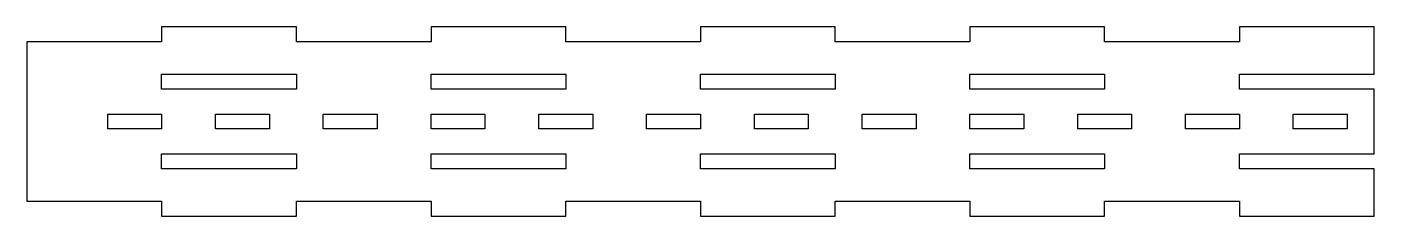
# Model space of a CAD drawing. Header units: millimetres. Extents: x -250 to 250, y -35 to 35.
import ezdxf

# ---------------------------------------------------------------- set-up
doc = ezdxf.new("R2010")
doc.units = ezdxf.units.MM

msp = doc.modelspace()

# ---------------------------------------------------------------- linework, layer by layer
for points in [[(50, -29.5), (100, -29.5), (100, -35.05), (150, -35.05), (150, -29.5), (200, -29.5), (200, -35.05), (250, -35.05), (250, -17.55), (200, -17.55), (200, -12), (250, -12), (250, 12), (200, 12), (200, 17.55), (250, 17.55), (250, 35.05), (200, 35.05), (200, 29.5), (150, 29.5), (150, 35.05), (100, 35.05), (100, 29.5), (50, 29.5), (50, 35.05), (0, 35.05), (0, 29.5), (-50, 29.5), (-50, 35.05), (-100, 35.05), (-100, 29.5), (-150, 29.5), (-150, 35.05), (-200, 35.05), (-200, 29.5), (-250, 29.5), (-250, -29.5), (-200, -29.5), (-200, -35.05), (-150, -35.05), (-150, -29.5), (-100, -29.5), (-100, -35.05), (-50, -35.05), (-50, -29.5), (0, -29.5), (0, -35.05), (50, -35.05)], [(-150, 12), (-200, 12), (-200, 17.55), (-150, 17.55)], [(-50, 17.55), (-50, 12), (-100, 12), (-100, 17.55)], [(50, 12), (0, 12), (0, 17.55), (50, 17.55)], [(150, 17.55), (150, 12), (100, 12), (100, 17.55)], [(-200, -2.775), (-220, -2.775), (-220, 2.775), (-200, 2.775)], [(-180, 2.775), (-160, 2.775), (-160, -2.775), (-180, -2.775)], [(-120, -2.775), (-140, -2.775), (-140, 2.775), (-120, 2.775)], [(-80, -2.775), (-100, -2.775), (-100, 2.775), (-80, 2.775)], [(-40, 2.775), (-40, -2.775), (-60, -2.775), (-60, 2.775)], [(0, 2.775), (0, -2.775), (-20, -2.775), (-20, 2.775)], [(20, -2.775), (20, 2.775), (40, 2.775), (40, -2.775)], [(60, -2.775), (60, 2.775), (80, 2.775), (80, -2.775)], [(100, -2.775), (100, 2.775), (120, 2.775), (120, -2.775)], [(160, 2.775), (160, -2.775), (140, -2.775), (140, 2.775)], [(180, -2.775), (180, 2.775), (200, 2.775), (200, -2.775)], [(240, -2.775), (220, -2.775), (220, 2.775), (240, 2.775)], [(-150, -12), (-150, -17.55), (-200, -17.55), (-200, -12)], [(-100, -17.55), (-100, -12), (-50, -12), (-50, -17.55)], [(50, -12), (50, -17.55), (0, -17.55), (0, -12)], [(100, -12), (150, -12), (150, -17.55), (100, -17.55)]]:
    msp.add_lwpolyline(points, close=True)

doc.saveas('drawing.dxf')
